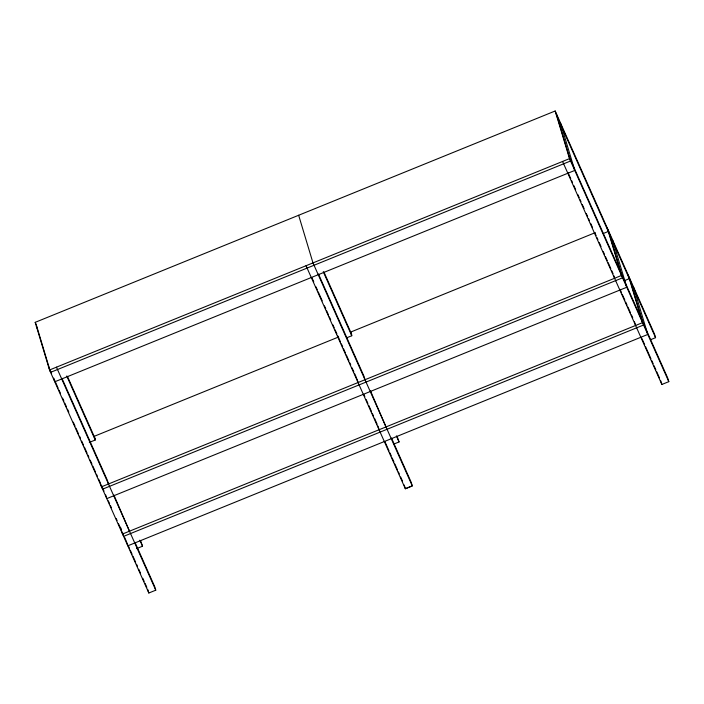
<?xml version="1.0" encoding="UTF-8"?>
<svg xmlns="http://www.w3.org/2000/svg" width="704" height="704" viewBox="0 0 704 704"><rect width="100%" height="100%" fill="white"/><g stroke="black" fill="none" stroke-linecap="round" stroke-linejoin="round"><path stroke-width="1.06" d="M134.983 542.335L154.651 586.529L155.76 590.19L148.826 593.006L49.526 369.987L35.2 322.344L555.174 110.994L654.474 334.013L655.574 337.674L650.619 339.689M49.526 369.987L569.51 158.638L555.174 110.994M338.642 336.97L94.142 436.348L95.242 440.009L89.302 442.429M595.162 232.698L350.662 332.077L351.771 335.746L346.817 337.762M603.337 233.49L608.291 231.475M624.351 280.685L629.306 278.678M136.585 548.627L142.534 546.207L140.536 540.54M394.099 443.96L399.054 441.945L397.056 436.269M562.575 161.454L661.866 384.472L668.8 381.656L667.7 377.986L568.401 154.968M556.283 114.655L655.574 337.674M569.51 158.638L668.8 381.656M568.058 172.586L570.733 178.587M571.622 180.594L572.51 182.591M573.848 185.592L575.634 189.596M577.861 194.594L579.19 197.595M580.087 199.593L580.976 201.59M582.314 204.591L584.091 208.595M586.318 213.594L587.655 216.594M588.544 218.601L589.433 220.598M590.77 223.599L592.548 227.603M594.774 232.602L596.112 235.602M597.01 237.6L597.898 239.598M599.236 242.598L601.014 246.602M603.24 251.601L604.578 254.602M605.466 256.608L607.244 260.603M608.142 262.61L610.808 268.602M611.697 270.609L613.034 273.61M620.048 289.362L621.359 292.31M622.239 294.272L624.862 300.177M625.742 302.139L627.053 305.087M627.933 307.058L630.555 312.954M631.435 314.926L632.746 317.874M641.986 338.633L644.67 344.652M645.559 346.658L650.927 358.714M651.825 360.721L653.162 363.73M654.06 365.746L655.846 369.758M656.744 371.765L659.419 377.793M323.946 272.07L351.718 334.435M323.268 271.735L351.771 335.746M396.37 435.917L399.054 441.945M318.472 274.041L363.889 376.059L364.998 379.72M370.462 390.808L386.012 426.923M391.486 438.02L411.162 482.214L412.28 485.918L405.346 488.743L306.046 265.725M311.986 277.86L313.764 281.855M315.99 286.862L317.328 289.863M318.217 291.861L322.23 300.863M324.456 305.862L325.785 308.862M326.682 310.86L328.46 314.864M329.349 316.862L330.686 319.862M332.913 324.87L334.25 327.87M335.139 329.868L336.917 333.863M337.814 335.87L340.481 341.871M341.37 343.869L342.707 346.87M343.605 348.867L345.382 352.871M346.271 354.869L348.946 360.87M349.835 362.877L350.724 364.874M352.062 367.875L353.839 371.87M354.737 373.877L356.514 377.872M363.968 394.61L364.839 396.572M366.15 399.529L367.902 403.462M368.782 405.425L371.404 411.33M372.284 413.292L373.595 416.24M374.475 418.211L377.098 424.107M385 441.848L389.03 450.886M389.919 452.892L391.266 455.91M392.154 457.917L393.95 461.93M394.838 463.936L397.522 469.964M398.42 471.97L399.309 473.986M400.655 476.995L402.442 481.008M67.426 376.341L95.198 438.706M66.748 375.998L95.242 440.009M139.85 540.188L142.534 546.207M61.952 378.303L107.369 480.322L108.469 483.991M113.934 495.079L129.492 531.194M56.461 367.171L155.76 590.19M35.2 322.344L36.247 324.702M36.3 326.014L37.356 328.372M48.426 366.326L49.474 368.685M49.896 369.626L51.577 373.402M54.129 379.122L58.133 388.124M59.022 390.13L60.359 393.131M62.586 398.13L63.923 401.13M64.812 403.128L66.598 407.132M67.487 409.13L68.825 412.13M73.278 422.136L75.055 426.131M75.944 428.138L78.619 434.13M79.508 436.137L80.397 438.134M81.734 441.135L83.512 445.139M84.41 447.137L87.076 453.138M87.965 455.136L88.862 457.142M90.2 460.143L91.978 464.138M92.866 466.145L95.542 472.138M96.43 474.144L97.319 476.142M98.657 479.142L100.434 483.146M104.007 491.163L101.49 485.505L102.59 489.166L622.565 277.816L608.238 230.173M108.319 500.843L109.63 503.791M110.51 505.762L111.382 507.725M116.195 518.54L117.075 520.511M118.386 523.459L121.449 530.341L120.516 527.243M123.341 534.591L122.505 532.699L123.605 536.369L643.579 325.01L629.253 277.367M124.608 537.425L126.289 541.2M128.049 545.16L129.386 548.17M130.284 550.176L132.07 554.198M132.968 556.204L135.652 562.232M136.541 564.238L137.438 566.245M138.776 569.254L140.571 573.276M142.806 578.292L144.144 581.31M145.042 583.317L146.828 587.338M633.459 286.81L647.786 334.453L127.811 545.811L126.702 542.142M660.766 380.811L661.866 384.472M628.206 275.009L642.532 322.652L122.558 534.01L121.73 531.256M612.445 239.615L626.771 287.258L106.797 498.608L105.688 494.947M607.191 227.814L621.518 275.458L101.543 486.807L100.716 484.062M634.498 321.807L635.325 324.553M613.756 275.528L614.583 278.274M560.428 122.795L574.763 170.438L54.78 381.788L53.68 378.127M556.23 113.353L570.557 160.996L50.582 372.346L36.529 325.626M404.228 485.03L405.346 488.743L412.262 485.874L312.981 262.9L298.654 215.257M377.978 426.078L379.078 429.739M356.963 378.875L358.063 382.545M147.717 589.345L148.826 593.006"/></g></svg>
